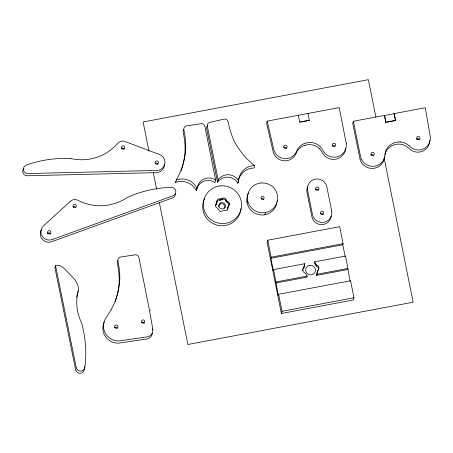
<?xml version="1.0" encoding="UTF-8"?>
<svg xmlns="http://www.w3.org/2000/svg" width="453" height="453" viewBox="0 0 453 453"><rect width="100%" height="100%" fill="white"/><g stroke="black" fill="none" stroke-linecap="round" stroke-linejoin="round"><path stroke-width="0.68" d="M296.228 152.921A12.072 11.874 15.4 0 1 273.006 151.143L266.602 123.301L267.208 121.098L339.172 107.616L346.313 143.669M345.146 256.46L342.796 244.784L343.102 243.686L339.682 226.687L267.729 240.215L267.123 242.423L281.415 313.476L353.374 299.971L353.98 297.768L350.56 280.769L278.606 294.28L278.301 295.384L273.635 269.552L304.79 263.708L304.206 265.452M300.39 122.078L309.376 120.277L299.733 122.084M75.702 370.18L54.949 267.859L55.662 265.594A9.655 9.502 15.4 0 1 56.767 265.356A5.764 5.674 15.4 0 1 60.079 265.798A14.841 14.604 15.4 0 1 64.496 268.827L72.723 277.27A22.792 22.424 15.4 0 1 76.24 281.828A19.377 19.066 15.4 0 1 78.25 286.715L78.68 288.55A1.54 1.518 15.4 0 1 78.709 288.901A3.035 2.984 15.4 0 1 78.556 289.756A28.086 27.633 15.4 0 0 77.661 293.097A47.656 46.886 15.4 0 0 80.634 320.832L81.127 321.845A7.537 7.418 15.4 0 1 81.58 322.87A23.188 22.814 15.4 0 1 82.253 325.118L84.082 333.861A115.56 113.697 15.4 0 1 85.453 361.822A66.608 65.538 15.4 0 1 84.751 367.61M196.285 190.724A16.325 16.065 15.4 0 0 175.538 182.463L176.2 180.028A80.294 79.003 15.4 0 0 177.021 178.618A67.99 66.897 15.4 0 0 182.072 167.344A73.635 72.446 15.4 0 0 185.679 149.49A74.218 73.024 15.4 0 0 184.088 131.172L183.839 129.603A3.347 3.29 15.4 0 1 186.608 125.866L201.064 123.697A3.347 3.29 15.4 0 1 204.869 126.347L215.407 179.043L215.583 180.045L214.92 182.468M152.463 330.084L152.763 328.98M196.302 190.719L196.97 188.295A16.325 16.065 15.4 0 0 176.206 180.039M215.435 205.673A2.084 2.05 15.4 0 1 215.815 205.198L217.083 201.16A2.084 2.05 15.4 0 1 217.157 200.368L217.225 200.175A2.084 2.05 15.4 0 1 219.745 198.997L222.808 198.374A2.084 2.05 15.4 0 1 223.55 198.046L223.748 198.006A2.084 2.05 15.4 0 1 226.064 199.58L225.832 201.047L227.859 202.995A2.084 2.05 15.4 0 1 228.527 203.459L228.657 203.612A2.084 2.05 15.4 0 1 229.025 204.331L229.071 204.53A2.084 2.05 15.4 0 1 228.827 205.894M216.098 204.96L217.163 201.653M216.857 202.757L216.777 202.264A2.084 2.05 15.4 0 1 216.851 201.466L216.919 201.274A2.084 2.05 15.4 0 1 219.439 200.096L219.796 200.22L220.101 199.122M220.973 200L221.274 198.901M219.796 200.22L222.117 199.784L222.417 198.68M226.613 201.93L226.913 200.826M227.389 202.814L227.695 201.71L226.132 199.943M227.463 209.903A2.084 2.05 15.4 0 0 227.485 209.297L228.759 205.266A2.084 2.05 15.4 0 0 229.371 203.431L229.326 203.233A2.084 2.05 15.4 0 0 228.963 202.514L228.827 202.361A2.084 2.05 15.4 0 0 228.165 201.891L227.695 201.71M227.412 208.81L228.471 205.503M229.059 204.484L229.36 203.38M229.071 204.53L229.371 203.431M207.355 125.855A3.347 3.29 15.4 0 0 206.642 128.612L217.519 182.282L218.187 179.858L207.31 126.189A3.347 3.29 15.4 0 1 209.813 122.361L224.054 119.139A3.347 3.29 15.4 0 1 228.069 121.602L228.448 123.148A74.218 73.024 15.4 0 0 234.071 140.707A73.635 72.446 15.4 0 0 244.337 155.962A67.99 66.897 15.4 0 0 253.391 164.581A80.294 79.003 15.4 0 0 254.699 165.6L254.031 168.018A16.325 16.065 15.4 0 0 238.482 180.017M247.089 202.876L247.695 200.673M264.92 214.728L265.532 212.525M273.635 269.552L273.329 270.656L270.843 258.295L271.143 257.191L267.729 240.215M281.415 313.476L282.021 311.273L278.606 294.28M302.502 270.588A3.194 3.143 15.4 0 1 303.465 268.703L304.399 265.571A3.194 3.143 15.4 0 1 304.512 264.348L304.79 263.708M303.567 268.618L304.444 265.849M275.815 283.017L306.97 277.168L307.089 275.917A3.194 3.143 15.4 0 1 306.149 274.331L304.676 272.763A3.194 3.143 15.4 0 1 303.657 272.049L303.453 271.811A3.194 3.143 15.4 0 1 302.893 270.713L302.825 270.413A3.194 3.143 15.4 0 1 303.77 267.604L303.867 267.519M350.118 281.188L345.588 256.047L314.433 261.896L314.314 263.153A3.194 3.143 15.4 0 1 315.254 264.733L316.726 266.302A3.194 3.143 15.4 0 1 317.746 267.015L317.949 267.253A3.194 3.143 15.4 0 1 318.51 268.352L318.578 268.652A3.194 3.143 15.4 0 1 318.465 270.175M409.302 145.911A12.072 11.874 15.4 0 0 430.146 135.866L425.293 107.729L394.138 113.59L395.48 120.532L385.843 122.344L384.501 115.402L353.34 121.262L352.734 123.465L360.09 159.473M315.277 264.858L315.554 263.635A3.194 3.143 15.4 0 0 314.614 262.049L314.433 261.896M316.46 266.2L316.76 265.096L315.582 263.759M347.774 269.512L316.613 275.362L316.89 274.716A3.194 3.143 15.4 0 0 317.004 273.493L317.938 270.362A3.194 3.143 15.4 0 0 318.878 267.553L318.81 267.253A3.194 3.143 15.4 0 0 318.249 266.149L318.046 265.917A3.194 3.143 15.4 0 0 317.032 265.198L316.76 265.096M316.958 273.216L317.836 270.447M316.613 275.362L317.196 273.612A3.194 3.143 15.4 0 0 317.31 272.395L317.264 272.117M385.843 122.344L384.501 115.402M395.48 120.532L394.138 113.59M54.949 267.859L55.056 267.797A9.655 9.502 15.4 0 1 55.515 267.683M216.404 203.856L216.115 204.099A2.084 2.05 15.4 0 0 215.498 205.934L215.543 206.126A2.084 2.05 15.4 0 0 215.911 206.845L216.041 207.004A2.084 2.05 15.4 0 0 216.71 207.468L218.81 209.784A2.084 2.05 15.4 0 0 221.126 211.353L221.324 211.319A2.084 2.05 15.4 0 0 222.061 210.985L225.13 210.368A2.084 2.05 15.4 0 0 227.649 209.184L227.717 208.997A2.084 2.05 15.4 0 0 227.791 208.199L227.712 207.706M228.165 206.608L228.454 206.364A2.084 2.05 15.4 0 0 228.595 206.217M317.536 271.545L317.632 271.46A3.194 3.143 15.4 0 0 317.847 271.239M222.117 199.784L222.508 199.473A2.084 2.05 15.4 0 1 223.244 199.144L223.448 199.11A2.084 2.05 15.4 0 1 225.758 200.679L225.832 201.047M305.339 143.125L303.402 143.912A14.371 14.139 15.4 0 0 296.84 150.719A12.072 11.874 15.4 0 1 273.612 148.941L267.208 121.098M304.733 145.322L302.797 146.115A14.371 14.139 15.4 0 0 296.234 152.921M384.467 115.521L394.104 113.709M385.877 122.225L395.514 120.413M271.143 257.191L343.102 243.686M270.843 258.295L342.796 244.784M276.12 281.919L307.276 276.07M316.919 274.258L348.074 268.408M282.021 311.273L353.98 297.768M398.476 141.942L400.577 141.976M353.34 121.262L360.696 157.27A12.446 12.248 15.4 0 0 385.05 155.209A16.529 16.263 15.4 0 1 386.171 150.22M55.555 265.656L76.308 367.978M375.911 117.123L368.38 79.688L143.103 121.976L148.958 151.092M384.138 158.018L413.136 302.202L187.859 344.49L159.28 202.383M308.006 113.454L309.342 120.402M298.363 115.26L299.705 122.208M153.284 172.576L156.63 189.212M150.532 309.965L150.628 310.447M304.139 266.953L304.093 266.67A3.194 3.143 15.4 0 1 304.093 266.058M196.426 190.73A12.027 11.835 15.4 0 1 196.817 188.856M196.964 188.403A12.027 11.835 15.4 0 1 214.954 182.417M183.771 129.586A3.347 3.29 15.4 0 0 183.171 132.027L183.42 133.595A74.218 73.024 15.4 0 1 185.017 151.914A73.635 72.446 15.4 0 1 182.865 164.909M182.735 165.402A73.635 72.446 15.4 0 1 181.568 169.286M175.945 181.749A80.294 79.003 15.4 0 1 175.538 182.451M181.404 169.767A67.99 66.897 15.4 0 1 181.064 170.741M197.095 188.312A12.027 11.835 15.4 0 1 215.622 179.994M40.963 230.747A8.341 8.211 15.4 0 0 51.846 241.659L172.638 197.904A4.411 4.343 15.4 0 0 175.334 193.901M41.087 230.464A8.341 8.211 15.4 0 1 41.376 229.92M47.299 233.459A1.67 1.648 15.4 0 1 50.243 234.048M73.193 206.817A1.67 1.648 15.4 0 1 75.572 207.621M370.792 155.09A1.67 1.648 15.4 0 1 373.634 155.673M384.308 158.386A12.446 12.248 15.4 0 1 360.112 159.467M384.438 157.412A12.446 12.248 15.4 0 1 384.387 157.899M429.767 140.13A12.072 11.874 15.4 0 1 408.697 148.108A14.371 14.139 15.4 0 0 399.971 144.15L397.864 144.145A14.49 14.253 15.4 0 0 385.537 152.406A16.529 16.263 15.4 0 0 385.344 153.001M384.455 157.412A16.529 16.263 15.4 0 1 384.506 156.749M384.818 154.824A16.529 16.263 15.4 0 1 385.146 153.595M416.454 139.196A1.67 1.648 15.4 0 1 419.297 139.773M386.143 150.203A14.49 14.253 15.4 0 1 398.476 141.987M400.577 141.948A14.371 14.139 15.4 0 1 409.297 145.917M78.103 291.075A2.978 2.933 15.4 0 1 77.95 291.953A28.086 27.633 15.4 0 0 77.237 294.45M76.738 297.038A47.656 46.886 15.4 0 1 77.055 295.299A28.086 27.633 15.4 0 1 77.112 295.016M84.62 366.443A66.608 65.538 15.4 0 1 84.501 367.411M84.366 368.374A66.608 65.538 15.4 0 1 84.145 369.812M84.281 369.841A4.4 4.332 15.4 0 1 75.736 370.169M84.887 367.638A4.4 4.332 15.4 0 1 76.347 367.966M331.217 216.03A9.796 9.638 15.4 0 1 311.919 216.953L306.93 192.117A9.796 9.638 15.4 0 1 307.746 186.642M320.554 213.674A1.67 1.648 15.4 0 1 323.057 214.552M315.531 189.547A1.67 1.648 15.4 0 1 318.21 190.3M261.188 198.663A1.597 1.569 15.4 0 1 263.465 199.614M276.823 202.972A15.17 14.926 15.4 0 1 265.016 214.711L263.544 214.926A15.17 14.926 15.4 0 1 247.106 202.967L246.874 201.517A15.17 14.926 15.4 0 1 248.521 193.012M277.089 200.549A15.17 14.926 15.4 0 1 277.026 201.523M23.267 169.173A4.411 4.343 15.4 0 0 27.027 175.77L155.996 172.644A8.341 8.211 15.4 0 0 164.371 164.207M23.641 168.652A4.411 4.343 15.4 0 1 23.85 168.414M155.175 163.488A1.67 1.648 15.4 0 1 157.735 164.201M121.455 148.369A1.67 1.648 15.4 0 1 124.082 149.28M70.764 158.516A115.583 113.72 15.4 0 0 26.059 165.158A4.411 4.343 15.4 0 0 27.639 173.567L156.602 170.441A8.341 8.211 15.4 0 0 159.564 154.547L124.949 141.512A6.546 6.444 15.4 0 0 119.847 141.715L117.865 143.227A47.69 46.919 15.4 0 1 70.764 158.516M332.236 145.906A1.67 1.648 15.4 0 1 334.92 146.636M345.724 148.199A12.446 12.248 15.4 0 1 322.321 152.769A16.529 16.263 15.4 0 0 319.348 148.544M304.744 145.362A14.49 14.253 15.4 0 1 319.371 148.522M346.285 143.675A12.446 12.248 15.4 0 1 322.927 150.566A16.529 16.263 15.4 0 0 319.954 146.347M305.356 143.165A14.49 14.253 15.4 0 1 319.977 146.319M283.737 147.678A1.67 1.648 15.4 0 1 286.421 148.414M240.905 208.607A19.162 18.85 15.4 0 1 225.843 225.368L223.992 225.656A19.162 18.85 15.4 0 1 203.114 210.685L202.814 208.856A19.162 18.85 15.4 0 1 204.541 198.646M224.705 208.272A3.194 3.143 15.4 0 0 224.988 206.472L224.931 206.166A3.194 3.143 15.4 0 0 222.927 203.941L222.633 203.844A3.194 3.143 15.4 0 0 221.387 203.765L221.081 203.822A3.194 3.143 15.4 0 0 219.948 204.326L219.705 204.518A3.194 3.143 15.4 0 0 218.646 206.676M115.187 301.681A67.99 66.897 15.4 0 0 115.526 300.707A73.635 72.446 15.4 0 0 119.128 282.848A74.218 73.024 15.4 0 0 117.52 264.535L117.27 262.961A3.347 3.29 15.4 0 1 117.871 260.52M104.337 321.862A14.96 14.717 15.4 0 0 118.862 343.114L146.653 339.054A6.687 6.58 15.4 0 0 152.276 333.204M141.478 322.468A1.67 1.648 15.4 0 1 144.128 323.306M114.484 327.712A1.67 1.648 15.4 0 1 117.219 328.204M217.468 182.248A12.027 11.835 15.4 0 1 237.87 183.255M238.21 181.268A16.325 16.065 15.4 0 0 237.995 183.199L238.646 180.775A16.325 16.065 15.4 0 1 254.699 165.605M218.136 179.824A12.027 11.835 15.4 0 1 238.533 180.832M111.087 309.778L106.812 316.794A14.96 14.717 15.4 0 0 119.467 340.911L147.259 336.851A6.687 6.58 15.4 0 0 152.814 329.263L149.473 310.18L138.907 257.491A3.347 3.29 15.4 0 0 135.102 254.846L120.651 257.021A3.347 3.29 15.4 0 0 117.876 260.758L118.125 262.332A74.218 73.024 15.4 0 1 119.734 280.645A73.635 72.446 15.4 0 1 116.132 298.504A67.99 66.897 15.4 0 1 111.087 309.778M70.583 201.183L43.545 225.792A8.341 8.211 15.4 0 0 52.452 239.456L173.244 195.702A4.411 4.343 15.4 0 0 171.449 187.344A115.583 113.72 15.4 0 0 127.418 197.349A47.69 46.919 15.4 0 1 77.82 200.215L75.396 199.513A6.546 6.444 15.4 0 0 70.583 201.183M220.254 203.227L220.011 203.414A3.194 3.143 15.4 0 0 218.975 206.194L219.031 206.494A3.194 3.143 15.4 0 0 221.036 208.725L221.336 208.822A3.194 3.143 15.4 0 0 222.576 208.901L222.882 208.844A3.194 3.143 15.4 0 0 224.014 208.34L224.258 208.148A3.194 3.143 15.4 0 0 225.294 205.373L225.232 205.067A3.194 3.143 15.4 0 0 223.233 202.836L222.933 202.74A3.194 3.143 15.4 0 0 221.693 202.661L221.381 202.718A3.194 3.143 15.4 0 0 220.254 203.227M309.71 265.367L309.246 265.469A4.853 4.773 15.4 0 0 305.82 271.104A4.853 4.773 15.4 0 0 311.387 274.801L311.851 274.699A4.853 4.773 15.4 0 0 315.277 269.065A4.853 4.773 15.4 0 0 309.71 265.367M220.277 185.911L218.425 186.194A19.162 18.85 15.4 0 0 203.42 206.653L203.72 208.482A19.162 18.85 15.4 0 0 224.597 223.454L226.449 223.17A19.162 18.85 15.4 0 0 241.455 202.706L241.149 200.877A19.162 18.85 15.4 0 0 220.277 185.911M260.939 182.984L259.467 183.199A15.17 14.926 15.4 0 0 247.48 199.314L247.712 200.764A15.17 14.926 15.4 0 0 264.156 212.723L265.622 212.508A15.17 14.926 15.4 0 0 277.61 196.392L277.383 194.943A15.17 14.926 15.4 0 0 260.939 182.984M331.772 211.449L326.8 186.613A9.796 9.638 15.4 0 0 315.464 179.088A9.796 9.638 15.4 0 0 307.536 189.915L312.508 214.75A9.796 9.638 15.4 0 0 323.844 222.276A9.796 9.638 15.4 0 0 331.772 211.449M47.916 233.267A1.67 1.648 15.4 0 0 50.781 232.904A1.67 1.648 15.4 0 0 49.009 230.634A1.67 1.648 15.4 0 0 47.916 233.267M73.318 207.044A1.67 1.648 15.4 0 0 76.189 206.681A1.67 1.648 15.4 0 0 74.411 204.411A1.67 1.648 15.4 0 0 73.318 207.044M371.403 155.062A1.67 1.648 15.4 0 0 374.24 154.53A1.67 1.648 15.4 0 0 372.332 152.367A1.67 1.648 15.4 0 0 371.403 155.062M417.066 139.162A1.67 1.648 15.4 0 0 419.903 138.629A1.67 1.648 15.4 0 0 417.994 136.466A1.67 1.648 15.4 0 0 417.066 139.162M320.809 213.918A1.67 1.648 15.4 0 0 323.652 213.414A1.67 1.648 15.4 0 0 321.766 211.234A1.67 1.648 15.4 0 0 320.809 213.918M315.962 189.665A1.67 1.648 15.4 0 0 318.804 189.156A1.67 1.648 15.4 0 0 316.919 186.981A1.67 1.648 15.4 0 0 315.962 189.665M261.381 198.918A1.597 1.569 15.4 0 0 264.071 198.323A1.597 1.569 15.4 0 0 262.185 196.319A1.597 1.569 15.4 0 0 261.381 198.918M155.606 163.754A1.67 1.648 15.4 0 0 158.403 163.057A1.67 1.648 15.4 0 0 156.37 161.013A1.67 1.648 15.4 0 0 155.606 163.754M121.885 148.635A1.67 1.648 15.4 0 0 124.683 147.933A1.67 1.648 15.4 0 0 122.65 145.889A1.67 1.648 15.4 0 0 121.885 148.635M332.689 146.025A1.67 1.648 15.4 0 0 335.526 145.492A1.67 1.648 15.4 0 0 333.623 143.329A1.67 1.648 15.4 0 0 332.689 146.025M284.184 147.803A1.67 1.648 15.4 0 0 287.026 147.27A1.67 1.648 15.4 0 0 285.118 145.107A1.67 1.648 15.4 0 0 284.184 147.803M141.829 322.581A1.67 1.648 15.4 0 0 144.688 322.162A1.67 1.648 15.4 0 0 142.871 319.926A1.67 1.648 15.4 0 0 141.829 322.581M115 327.678A1.67 1.648 15.4 0 0 117.859 327.259A1.67 1.648 15.4 0 0 116.042 325.028A1.67 1.648 15.4 0 0 115 327.678"/></g></svg>
